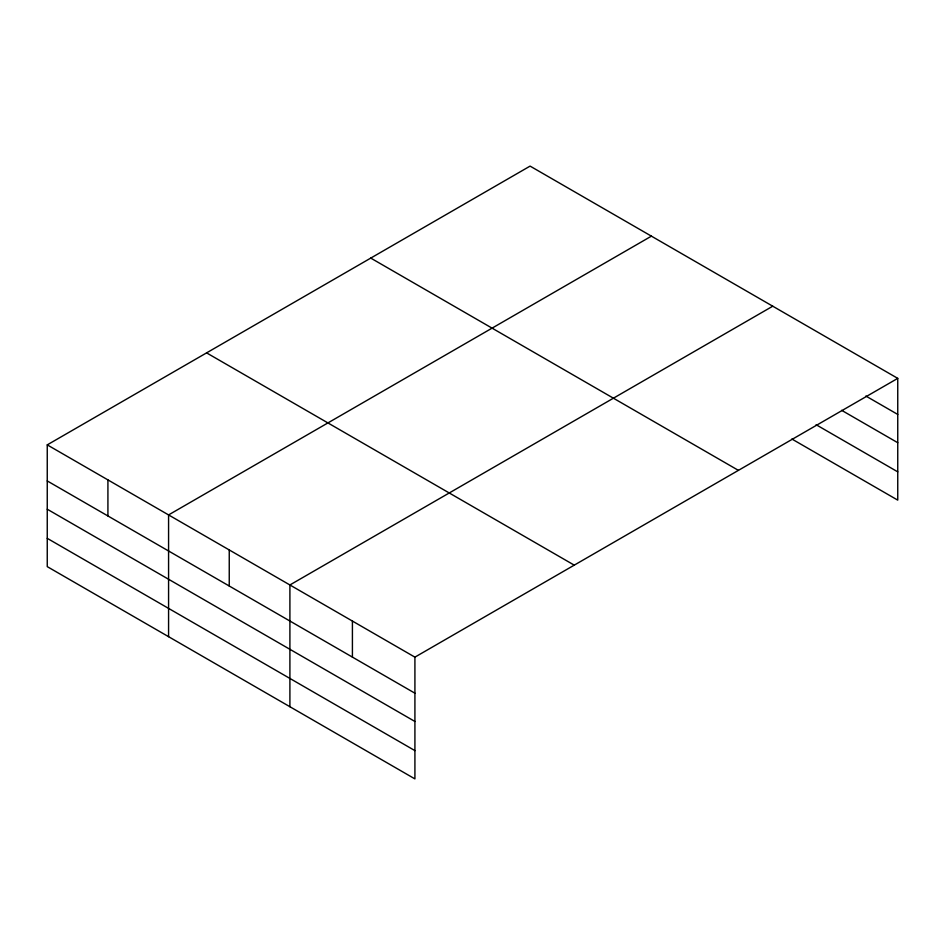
<?xml version="1.0" encoding="UTF-8"?>
<svg xmlns="http://www.w3.org/2000/svg" width="945" height="945" viewBox="0 0 945 945"><rect width="100%" height="100%" fill="white"/><g stroke="black" fill="none" stroke-linecap="round" stroke-linejoin="round"><path stroke-width="1.42" d="M897.75 378.366L530.086 166.107L47.25 444.871L47.25 566.634L414.914 778.893L414.914 657.141L897.75 378.366L897.75 500.129L791.875 439.012M651.412 236.155L168.576 514.919L168.576 636.682M772.75 306.204L289.902 584.967L289.902 706.73M865.856 396.026L897.75 414.43M841.629 410.307L897.75 442.709M816.114 424.718L897.75 471.85M370.747 258.091L738.411 470.362M206.589 352.875L574.253 565.145M47.25 444.871L414.914 657.141M47.25 480.934L414.914 693.193M47.25 509.213L414.914 721.472M47.25 538.343L414.914 750.614M352.414 621.054L352.414 657.106M229.245 549.943L229.245 586.006M107.919 479.895L107.919 515.958"/></g></svg>
